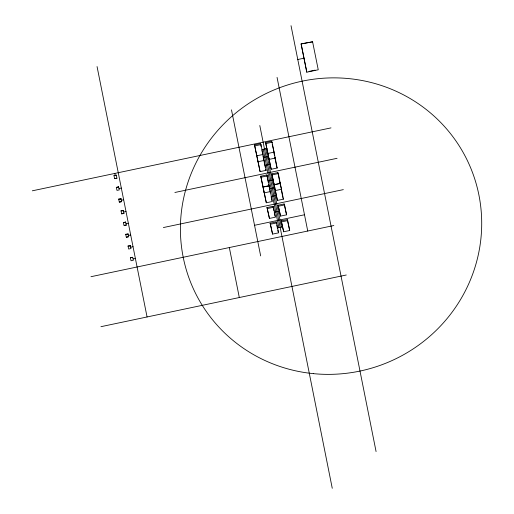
<?xml version="1.0" encoding="UTF-8"?>
<svg xmlns="http://www.w3.org/2000/svg" width="514" height="514" viewBox="0 0 514 514"><rect width="100%" height="100%" fill="white"/><g stroke="black" fill="none" stroke-linecap="round" stroke-linejoin="round"><path stroke-width="0.77" d="M301.088 43.921L312.66 41.788L301.088 43.921L306.807 72.198L318.25 69.782L312.531 41.505M297.779 59.508L304.012 58.198M308.965 71.433L315.069 70.148M32.324 190.816L330.997 127.883M254.514 144.897L260.534 143.624L260.971 144.595L266.117 170.346L260.097 171.612L254.514 144.897L260.097 171.612M265.603 142.558L271.623 141.286L272.067 142.262L277.207 168.007L271.186 169.273L265.603 142.558L271.186 169.273M254.95 145.867L260.971 144.595M266.046 143.528L272.067 142.262M113.967 175.666L116.273 175.184L113.967 175.666L114.641 178.66L116.941 178.178L116.273 175.184M261.96 149.548L267.036 148.482M116.312 187.398L118.618 186.91L116.312 187.398L116.98 190.392L119.287 189.904L118.618 186.91M263.541 157.47L268.616 156.404M119.017 188.548L121.323 188.066M264.138 160.439L258.118 161.704L257.675 160.734M265.128 165.392L270.197 164.319M118.657 199.124L121.086 198.924L118.657 199.124L119.325 202.118L121.632 201.636L120.957 198.642M121.362 200.28L123.662 199.792M174.876 192.48L337.075 158.306M260.771 176.225L266.792 174.959L267.229 175.929L272.336 201.501L266.316 202.767L260.771 176.225L266.316 202.767M271.861 173.893L277.881 172.62L278.325 173.591L283.432 199.162L277.412 200.434L271.861 173.893L277.412 200.434M261.208 177.195L267.229 175.929M272.304 174.863L278.325 173.591M120.996 210.856L123.431 210.65L120.996 210.856L121.664 213.85L123.97 213.361L123.302 210.367M268.218 180.883L273.294 179.816M123.701 212.006L126.007 211.524M269.175 185.657L263.155 186.929L262.712 185.959M280.265 183.325L274.245 184.59L273.808 183.62M269.766 188.625L274.836 187.559M123.341 222.588L125.647 222.099L123.341 222.588L124.009 225.582L126.315 225.093L125.647 222.099M270.358 191.593L264.337 192.866L263.9 191.895M126.046 223.738L128.352 223.249M124.651 225.138L126.315 225.093M271.347 196.547L276.423 195.481M125.679 234.313L128.114 234.108L125.679 234.313L126.354 237.307L128.661 236.826L127.986 233.825M163.368 227.554L343.333 189.634M128.384 235.463L130.691 234.982M127.761 236.703L126.354 237.307M267.029 207.56L273.05 206.294L273.487 207.264L275.465 217.165L269.445 218.437L267.029 207.56L269.445 218.437M278.119 205.221L284.139 203.955L284.583 204.925L286.561 214.833L280.541 216.098L278.119 205.221L280.541 216.098M267.466 208.53L273.487 207.264M278.562 206.191L284.583 204.925M274.476 212.218L279.552 211.145M128.025 246.045L130.46 245.84L128.025 246.045L128.693 249.039L130.999 248.551L130.331 245.557M130.729 247.195L133.036 246.707M254.539 225.293L304.494 214.768M270.158 223.224L276.179 221.958L276.616 222.928L278.594 232.836L272.574 234.101L270.158 223.224L272.574 234.101M281.248 220.892L287.268 219.619L287.712 220.59L289.69 230.497L283.67 231.763L281.248 220.892L283.67 231.763M270.595 224.2L276.616 222.928M281.691 221.862L287.712 220.59M130.37 257.771L132.676 257.289L130.37 257.771L131.038 260.765L133.344 260.283L132.676 257.289M277.605 227.882L282.681 226.815M133.075 258.921L135.381 258.439M90.965 276.705L333.837 225.53M100.943 326.686L346.263 274.996M276.763 167.037L277.207 168.007M267.582 152.465L268.025 153.435L274.046 152.163L272.234 144.338M268.771 158.396L269.207 159.372L275.228 158.1L274.791 157.13L276.616 166.273M282.989 198.192L283.432 199.162M273.84 183.794L274.283 184.764L280.303 183.498L279.828 182.354L281.454 189.261L275.433 190.527L274.99 189.557M286.561 214.833L284.139 203.955M265.674 169.376L266.117 170.346M256.492 154.798L256.929 155.768L262.95 154.502L261.902 150.48M289.69 230.497L287.268 219.619M268.771 184.867L269.207 185.837L263.187 187.102L262.75 186.132M116.941 178.178L114.641 178.66M121.632 201.636L119.325 202.118M123.97 213.361L121.664 213.85M301.21 44.198L306.807 72.198M291.027 25.7L376.081 451.568M277.059 77.396L307.745 231.03M271.623 141.286L271.925 142.815M273.75 151.938L274.489 155.646M277.881 172.62L279.706 181.763M281.466 190.572L282.835 197.434M265.764 148.745L281.409 227.079M259.801 125.512L332.262 488.3M263.232 149.285L278.877 227.612M260.534 143.624L261.138 146.676M262.956 155.755L263.695 159.468M264.003 160.991L265.218 167.089M266.792 174.959L267.248 177.246M267.55 178.769L268.314 182.579M268.732 184.687L269.323 187.655M269.625 189.139L269.921 190.623M270.068 191.388L270.377 192.911M271.135 196.721L271.9 200.531M273.05 206.294L273.962 210.862M274.264 212.385L275.029 216.195M276.179 221.958L276.481 223.481M276.783 225.003L277.547 228.814M277.849 230.336L278.158 231.865M231.486 109.855L260.656 255.908M229.328 247.549L239.312 297.529M97.056 66.569L147.068 316.965M114.795 173.436L115.252 175.704M313.611 373.665A151.27 147.627 -24.4 0 0 469.366 164.865A151.27 147.627 -24.4 0 0 210.181 139.821A151.27 147.627 -24.4 0 0 313.611 373.665"/></g></svg>
